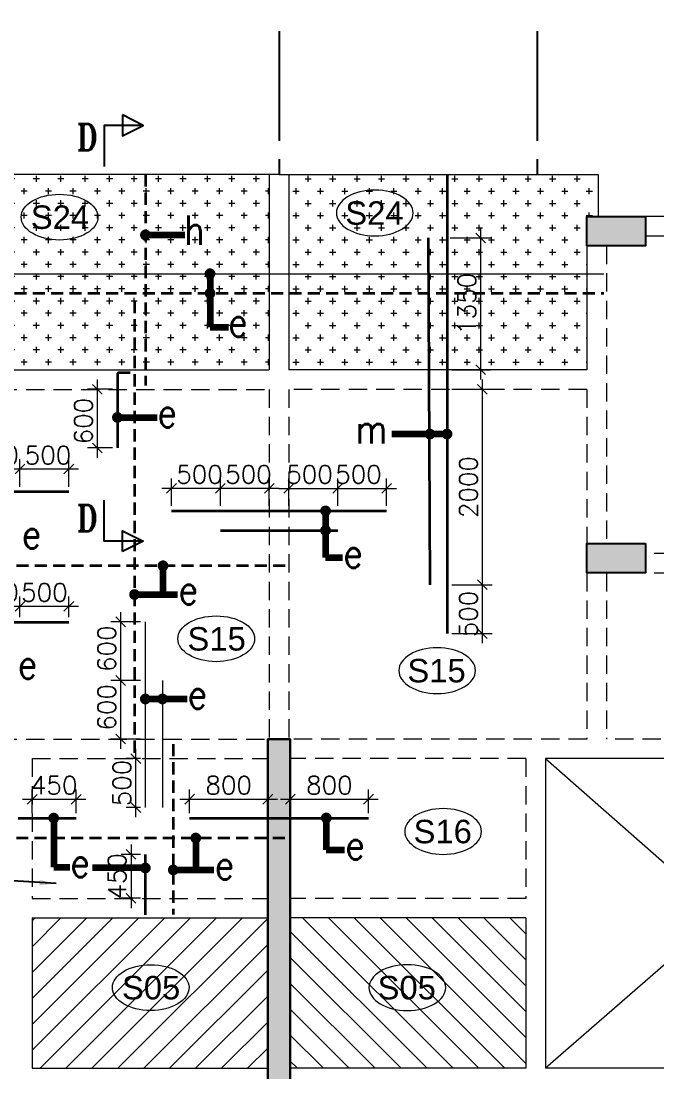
# Model space of a CAD drawing. Header units: millimetres. Extents: x 1255966 to 1543449, y 318653 to 465396.
# Drawn here: x 1293953 to 1300457, y 354050 to 364808 of the extents above; entities that cross this region are included whole.
import ezdxf

# ---------------------------------------------------------------- set-up
doc = ezdxf.new("R2010")
doc.units = ezdxf.units.MM
doc.header["$LTSCALE"] = 500
doc.header["$MEASUREMENT"] = 0
doc.header["$PDMODE"] = 34
for name, pattern in [('CONTINOUS', [0]), ('DASHED2', [0.375, 0.25, -0.125]), ('HIDDEN', [0.375, 0.25, -0.125]), ('PHANTOM2', [1.25, 0.625, -0.125, 0.125, -0.125, 0.125, -0.125]), ('Site$0$CENTER2', [1.125, 0.75, -0.125, 0.125, -0.125])]:
    doc.linetypes.add(name, pattern=pattern)
doc.layers.get('Defpoints').update_dxf_attribs({"lineweight": 0})
for name, color, linetype, lineweight in [('ARROW', 1, 'Continuous', 0), ('CALL', 1, 'Continuous', 18), ('CUT OUT', 1, 'Continuous', 13), ('HATCH', 1, 'Continuous', 5), ('ST-DIM', 1, 'PHANTOM2', 15), ('STC AROW', 211, 'Continuous', 9), ('STC REINF.BOTTOM', 7, 'Continuous', 35), ('TEXT 01', 3, 'Continuous', 15), ('TOWER AREA BEAM..', 3, 'Continuous', 20), ('TOWER COL HATCH', 253, 'Continuous', 20)]:
    doc.layers.add(name, color=color, linetype=linetype, lineweight=lineweight)
for name, color, linetype in [('D', 10, 'Continuous'), ('GLASS', 5, 'Continuous'), ('GRID', 7, 'Continuous'), ('S-COLUMN-HATCH', 253, 'Continuous'), ('S-FRAMING PLAN', 4, 'Continuous'), ('S-T', 3, 'Continuous'), ('sec', 31, 'Continuous'), ('TEXT-20', 3, 'Continuous'), ('TOWER AREA COLUMN.', 6, 'Continuous')]:
    doc.layers.add(name, color=color, linetype=linetype)
doc.styles.add('2MM', font='romans.shx', dxfattribs={"width": 0.7})
doc.styles.add('ABHI', font='arial.ttf')
doc.styles.add('ROMANCE', font='romans.shx')
doc.styles.add('RT', font='romant.shx', dxfattribs={"height": 8})
doc.styles.add('S-T', font='romans.shx')
doc.dimstyles.new('GRID DIM', dxfattribs={"dimtxt": 250, "dimasz": 100, "dimexe": 75, "dimexo": 0, "dimgap": 50, "dimtad": 1, "dimdec": 0, "dimzin": 0, "dimdsep": 46, "dimtxsty": 'ROMANCE', "dimblk": 'ARCHTICK', "dimcen": 0, "dimdle": 0.5, "dimclrd": 8, "dimclre": 8, "dimclrt": 3, "dimadec": 0, "dimazin": 0, "dimtfac": 1, "dimtdec": 0, "dimtmove": 0, "dimatfit": 3, "dimldrblk": 'DOT', "dimfxl": 200, "dimtolj": 1, "dimtzin": 0, "dimlwd": -1, "dimlwe": -1, "dimarcsym": 2})
doc.dimstyles.new('SHUIB MOD.', dxfattribs={"dimtxt": 230, "dimasz": 130, "dimexe": 100, "dimexo": 70, "dimgap": 50, "dimtad": 2, "dimdec": 0, "dimzin": 4, "dimdsep": 46, "dimtxsty": '2MM', "dimblk": 'OBLIQUE', "dimcen": 0.09, "dimdle": 100, "dimclrd": 1, "dimclre": 1, "dimclrt": 3, "dimadec": 0, "dimazin": 0, "dimtfac": 1, "dimtdec": 0, "dimtix": 1, "dimtmove": 2, "dimatfit": 3, "dimfxl": 100, "dimtolj": 1, "dimlwd": -1, "dimarcsym": 0})

# ---------------------------------------------------------------- blocks, each defined once
blk = doc.blocks.new('_Oblique')
at = {"color": 0, "linetype": 'ByBlock', "lineweight": -2}
blk.add_line((-0.5, -0.5), (0.5, 0.5), dxfattribs=at)
blk = doc.blocks.new('*D654')
at = {"layer": 'Defpoints', "color": 0, "linetype": 'ByBlock', "transparency": 16777216}
for p in [(1293442, 358816), (1293442, 358655, 0), (1293942, 358655, 0)]:
    blk.add_point(p, dxfattribs=at)
at = {"layer": 'ST-DIM', "color": 1, "linetype": 'CONTINOUS', "transparency": 16777216}
for p, q in [((1293442, 358705), (1293442, 358916)), ((1293942, 358705), (1293942, 358916)), ((1294042, 358816), (1293342, 358816))]:
    blk.add_line(p, q, dxfattribs=at)
at = {"layer": 'ST-DIM', "color": 1, "linetype": 'ByBlock', "transparency": 16777216, "xscale": 100, "yscale": 100, "zscale": 100, "rotation": 180}
blk.add_blockref('_Oblique', (1293442, 358816), dxfattribs=at)
at = {"layer": 'ST-DIM', "color": 1, "linetype": 'ByBlock', "transparency": 16777216, "xscale": 100, "yscale": 100, "zscale": 100}
blk.add_blockref('_Oblique', (1293942, 358816), dxfattribs=at)
at = {"layer": 'ST-DIM', "color": 3, "linetype": 'ByBlock', "transparency": 16777216, "insert": (1293692, 358959), "char_height": 185, "attachment_point": 5, "style": 'ROMANCE'}
blk.add_mtext('\\A1;500', dxfattribs=at)
blk = doc.blocks.new('_Dot')
at = {"color": 0, "linetype": 'ByBlock', "lineweight": -2}
blk.add_line((-0.5, 0), (-1, 0), dxfattribs=at)
at = {"color": 0, "linetype": 'ByBlock', "const_width": 0.5}
blk.add_lwpolyline([(-0.25, 0, 1), (0.25, 0, 1)], format="xyb", close=True, dxfattribs=at)
blk = doc.blocks.new('*D655')
at = {"layer": 'Defpoints', "color": 0, "linetype": 'ByBlock', "transparency": 16777216}
for p in [(1293942, 358816), (1293942, 358655, 0), (1294442, 358655, 0)]:
    blk.add_point(p, dxfattribs=at)
at = {"layer": 'ST-DIM', "color": 1, "linetype": 'CONTINOUS', "transparency": 16777216}
for p, q in [((1293942, 358705), (1293942, 358916)), ((1294442, 358705), (1294442, 358916)), ((1294542, 358816), (1293842, 358816))]:
    blk.add_line(p, q, dxfattribs=at)
at = {"layer": 'ST-DIM', "color": 1, "linetype": 'ByBlock', "transparency": 16777216, "xscale": 100, "yscale": 100, "zscale": 100, "rotation": 180}
blk.add_blockref('_Oblique', (1293942, 358816), dxfattribs=at)
at = {"layer": 'ST-DIM', "color": 1, "linetype": 'ByBlock', "transparency": 16777216, "xscale": 100, "yscale": 100, "zscale": 100}
blk.add_blockref('_Oblique', (1294442, 358816), dxfattribs=at)
at = {"layer": 'ST-DIM', "color": 3, "linetype": 'ByBlock', "transparency": 16777216, "insert": (1294192, 358959), "char_height": 185, "attachment_point": 5, "style": 'ROMANCE'}
blk.add_mtext('\\A1;500', dxfattribs=at)
blk = doc.blocks.new('*D661')
at = {"layer": 'Defpoints', "color": 0, "linetype": 'ByBlock', "transparency": 16777216}
for p in [(1293442, 360222), (1293442, 359991, 0), (1293942, 359991, 0)]:
    blk.add_point(p, dxfattribs=at)
at = {"layer": 'ST-DIM', "color": 1, "linetype": 'CONTINOUS', "transparency": 16777216}
for p, q in [((1293442, 360041), (1293442, 360322)), ((1293942, 360041), (1293942, 360322)), ((1294042, 360222), (1293342, 360222))]:
    blk.add_line(p, q, dxfattribs=at)
at = {"layer": 'ST-DIM', "color": 1, "linetype": 'ByBlock', "transparency": 16777216, "xscale": 100, "yscale": 100, "zscale": 100, "rotation": 180}
blk.add_blockref('_Oblique', (1293442, 360222), dxfattribs=at)
at = {"layer": 'ST-DIM', "color": 1, "linetype": 'ByBlock', "transparency": 16777216, "xscale": 100, "yscale": 100, "zscale": 100}
blk.add_blockref('_Oblique', (1293942, 360222), dxfattribs=at)
at = {"layer": 'ST-DIM', "color": 3, "linetype": 'ByBlock', "transparency": 16777216, "insert": (1293692, 360364), "char_height": 185, "attachment_point": 5, "style": 'ROMANCE'}
blk.add_mtext('\\A1;500', dxfattribs=at)
blk = doc.blocks.new('*D662')
at = {"layer": 'Defpoints', "color": 0, "linetype": 'ByBlock', "transparency": 16777216}
for p in [(1293942, 360222), (1293942, 359991, 0), (1294442, 359991, 0)]:
    blk.add_point(p, dxfattribs=at)
at = {"layer": 'ST-DIM', "color": 1, "linetype": 'CONTINOUS', "transparency": 16777216}
for p, q in [((1293942, 360041), (1293942, 360322)), ((1294442, 360041), (1294442, 360322)), ((1294542, 360222), (1293842, 360222))]:
    blk.add_line(p, q, dxfattribs=at)
at = {"layer": 'ST-DIM', "color": 1, "linetype": 'ByBlock', "transparency": 16777216, "xscale": 100, "yscale": 100, "zscale": 100, "rotation": 180}
blk.add_blockref('_Oblique', (1293942, 360222), dxfattribs=at)
at = {"layer": 'ST-DIM', "color": 1, "linetype": 'ByBlock', "transparency": 16777216, "xscale": 100, "yscale": 100, "zscale": 100}
blk.add_blockref('_Oblique', (1294442, 360222), dxfattribs=at)
at = {"layer": 'ST-DIM', "color": 3, "linetype": 'ByBlock', "transparency": 16777216, "insert": (1294229, 360364), "char_height": 185, "attachment_point": 5, "style": 'ROMANCE'}
blk.add_mtext('\\A1;500', dxfattribs=at)
blk = doc.blocks.new('_ArchTick')
at = {"color": 0, "linetype": 'ByBlock', "const_width": 0.15}
blk.add_lwpolyline([(-0.5, -0.5), (0.5, 0.5)], dxfattribs=at)
blk = doc.blocks.new('*D670')
at = {"layer": 'Defpoints', "color": 0, "linetype": 'ByBlock', "transparency": 16777216}
for p in [(1294939, 361038), (1294733, 360438), (1294939, 360438)]:
    blk.add_point(p, dxfattribs=at)
at = {"layer": 'ST-DIM', "color": 1, "linetype": 'CONTINOUS', "transparency": 16777216}
for p, q in [((1294733, 361138), (1294733, 360338)), ((1294889, 361038), (1294633, 361038)), ((1294889, 360438), (1294633, 360438))]:
    blk.add_line(p, q, dxfattribs=at)
at = {"layer": 'ST-DIM', "color": 1, "linetype": 'ByBlock', "transparency": 16777216, "xscale": 100, "yscale": 100, "zscale": 100}
for p, rotation in [((1294733, 361038), 90), ((1294733, 360438), 270)]:
    blk.add_blockref('_Oblique', p, dxfattribs=dict(at, rotation=rotation))
at = {"layer": 'ST-DIM', "color": 3, "linetype": 'ByBlock', "transparency": 16777216, "insert": (1294591, 360713), "char_height": 185, "attachment_point": 5, "rotation": 90, "style": 'ROMANCE'}
blk.add_mtext('\\A1;600', dxfattribs=at)
blk = doc.blocks.new('*D671')
at = {"layer": 'Defpoints', "color": 0, "linetype": 'ByBlock', "transparency": 16777216}
for p in [(1295992, 360024), (1295992, 359794, 0), (1296492, 359794, 0)]:
    blk.add_point(p, dxfattribs=at)
at = {"layer": 'ST-DIM', "color": 1, "linetype": 'CONTINOUS', "transparency": 16777216}
for p, q in [((1295992, 359844), (1295992, 360124)), ((1296492, 359844), (1296492, 360124)), ((1296592, 360024), (1295892, 360024))]:
    blk.add_line(p, q, dxfattribs=at)
at = {"layer": 'ST-DIM', "color": 1, "linetype": 'ByBlock', "transparency": 16777216, "xscale": 100, "yscale": 100, "zscale": 100, "rotation": 180}
blk.add_blockref('_Oblique', (1295992, 360024), dxfattribs=at)
at = {"layer": 'ST-DIM', "color": 1, "linetype": 'ByBlock', "transparency": 16777216, "xscale": 100, "yscale": 100, "zscale": 100}
blk.add_blockref('_Oblique', (1296492, 360024), dxfattribs=at)
at = {"layer": 'ST-DIM', "color": 3, "linetype": 'ByBlock', "transparency": 16777216, "insert": (1296279, 360167), "char_height": 185, "attachment_point": 5, "style": 'ROMANCE'}
blk.add_mtext('\\A1;500', dxfattribs=at)
blk = doc.blocks.new('*D672')
at = {"layer": 'Defpoints', "color": 0, "linetype": 'ByBlock', "transparency": 16777216}
for p in [(1295492, 360024), (1295492, 359794, 0), (1295992, 359794, 0)]:
    blk.add_point(p, dxfattribs=at)
at = {"layer": 'ST-DIM', "color": 1, "linetype": 'CONTINOUS', "transparency": 16777216}
for p, q in [((1295492, 359844), (1295492, 360124)), ((1295992, 359844), (1295992, 360124)), ((1296092, 360024), (1295392, 360024))]:
    blk.add_line(p, q, dxfattribs=at)
at = {"layer": 'ST-DIM', "color": 1, "linetype": 'ByBlock', "transparency": 16777216, "xscale": 100, "yscale": 100, "zscale": 100, "rotation": 180}
blk.add_blockref('_Oblique', (1295492, 360024), dxfattribs=at)
at = {"layer": 'ST-DIM', "color": 1, "linetype": 'ByBlock', "transparency": 16777216, "xscale": 100, "yscale": 100, "zscale": 100}
blk.add_blockref('_Oblique', (1295992, 360024), dxfattribs=at)
at = {"layer": 'ST-DIM', "color": 3, "linetype": 'ByBlock', "transparency": 16777216, "insert": (1295779, 360167), "char_height": 185, "attachment_point": 5, "style": 'ROMANCE'}
blk.add_mtext('\\A1;500', dxfattribs=at)
blk = doc.blocks.new('*D673')
at = {"layer": 'Defpoints', "color": 0, "linetype": 'ByBlock', "transparency": 16777216}
for p in [(1297192, 360024), (1296692, 359794, 0), (1297192, 359794, 0)]:
    blk.add_point(p, dxfattribs=at)
at = {"layer": 'ST-DIM', "color": 1, "linetype": 'CONTINOUS', "transparency": 16777216}
for p, q in [((1296692, 359844), (1296692, 360124)), ((1297192, 359844), (1297192, 360124)), ((1296592, 360024), (1297292, 360024))]:
    blk.add_line(p, q, dxfattribs=at)
at = {"layer": 'ST-DIM', "color": 1, "linetype": 'ByBlock', "transparency": 16777216, "xscale": 100, "yscale": 100, "zscale": 100, "rotation": 180}
blk.add_blockref('_Oblique', (1296692, 360024), dxfattribs=at)
at = {"layer": 'ST-DIM', "color": 1, "linetype": 'ByBlock', "transparency": 16777216, "xscale": 100, "yscale": 100, "zscale": 100}
blk.add_blockref('_Oblique', (1297192, 360024), dxfattribs=at)
at = {"layer": 'ST-DIM', "color": 3, "linetype": 'ByBlock', "transparency": 16777216, "insert": (1296904, 360167), "char_height": 185, "attachment_point": 5, "style": 'ROMANCE'}
blk.add_mtext('\\A1;500', dxfattribs=at)
blk = doc.blocks.new('*D674')
at = {"layer": 'Defpoints', "color": 0, "linetype": 'ByBlock', "transparency": 16777216}
for p in [(1297692, 360024), (1297192, 359794, 0), (1297692, 359794, 0)]:
    blk.add_point(p, dxfattribs=at)
at = {"layer": 'ST-DIM', "color": 1, "linetype": 'CONTINOUS', "transparency": 16777216}
for p, q in [((1297192, 359844), (1297192, 360124)), ((1297692, 359844), (1297692, 360124)), ((1297092, 360024), (1297792, 360024))]:
    blk.add_line(p, q, dxfattribs=at)
at = {"layer": 'ST-DIM', "color": 1, "linetype": 'ByBlock', "transparency": 16777216, "xscale": 100, "yscale": 100, "zscale": 100, "rotation": 180}
blk.add_blockref('_Oblique', (1297192, 360024), dxfattribs=at)
at = {"layer": 'ST-DIM', "color": 1, "linetype": 'ByBlock', "transparency": 16777216, "xscale": 100, "yscale": 100, "zscale": 100}
blk.add_blockref('_Oblique', (1297692, 360024), dxfattribs=at)
at = {"layer": 'ST-DIM', "color": 3, "linetype": 'ByBlock', "transparency": 16777216, "insert": (1297404, 360167), "char_height": 185, "attachment_point": 5, "style": 'ROMANCE'}
blk.add_mtext('\\A1;500', dxfattribs=at)
blk = doc.blocks.new('*D675')
at = {"layer": 'Defpoints', "color": 0, "linetype": 'ByBlock', "transparency": 16777216}
for p in [(1294973, 358058), (1295224, 358058), (1295224, 357458)]:
    blk.add_point(p, dxfattribs=at)
at = {"layer": 'ST-DIM', "color": 1, "linetype": 'CONTINOUS', "transparency": 16777216}
for p, q in [((1294973, 357358), (1294973, 358158)), ((1295174, 358058), (1294873, 358058)), ((1295174, 357458), (1294873, 357458))]:
    blk.add_line(p, q, dxfattribs=at)
at = {"layer": 'ST-DIM', "color": 1, "linetype": 'ByBlock', "transparency": 16777216, "xscale": 100, "yscale": 100, "zscale": 100}
for p, rotation in [((1294973, 358058), 90), ((1294973, 357458), 270)]:
    blk.add_blockref('_Oblique', p, dxfattribs=dict(at, rotation=rotation))
at = {"layer": 'ST-DIM', "color": 3, "linetype": 'ByBlock', "transparency": 16777216, "insert": (1294830, 357783), "char_height": 185, "attachment_point": 5, "rotation": 90, "style": 'ROMANCE'}
blk.add_mtext('\\A1;600', dxfattribs=at)
blk = doc.blocks.new('*D676')
at = {"layer": 'Defpoints', "color": 0, "linetype": 'ByBlock', "transparency": 16777216}
for p in [(1294973, 358658), (1295224, 358658), (1295224, 358058)]:
    blk.add_point(p, dxfattribs=at)
at = {"layer": 'ST-DIM', "color": 1, "linetype": 'CONTINOUS', "transparency": 16777216}
for p, q in [((1295174, 358658), (1294873, 358658)), ((1294973, 357958), (1294973, 358758)), ((1295174, 358058), (1294873, 358058))]:
    blk.add_line(p, q, dxfattribs=at)
at = {"layer": 'ST-DIM', "color": 1, "linetype": 'ByBlock', "transparency": 16777216, "xscale": 100, "yscale": 100, "zscale": 100}
for p, rotation in [((1294973, 358658), 90), ((1294973, 358058), 270)]:
    blk.add_blockref('_Oblique', p, dxfattribs=dict(at, rotation=rotation))
at = {"layer": 'ST-DIM', "color": 3, "linetype": 'ByBlock', "transparency": 16777216, "insert": (1294830, 358383), "char_height": 185, "attachment_point": 5, "rotation": 90, "style": 'ROMANCE'}
blk.add_mtext('\\A1;600', dxfattribs=at)
blk = doc.blocks.new('*D677')
at = {"layer": 'Defpoints', "color": 0, "linetype": 'ByBlock', "transparency": 16777216}
for p in [(1295127, 357258), (1295224, 357258), (1295224, 356758)]:
    blk.add_point(p, dxfattribs=at)
at = {"layer": 'ST-DIM', "color": 1, "linetype": 'CONTINOUS', "transparency": 16777216}
for p, q in [((1295174, 357258), (1295027, 357258)), ((1295127, 356658), (1295127, 357358)), ((1295174, 356758), (1295027, 356758))]:
    blk.add_line(p, q, dxfattribs=at)
at = {"layer": 'ST-DIM', "color": 1, "linetype": 'ByBlock', "transparency": 16777216, "xscale": 100, "yscale": 100, "zscale": 100}
for p, rotation in [((1295127, 357258), 90), ((1295127, 356758), 270)]:
    blk.add_blockref('_Oblique', p, dxfattribs=dict(at, rotation=rotation))
at = {"layer": 'ST-DIM', "color": 3, "linetype": 'ByBlock', "transparency": 16777216, "insert": (1294985, 357008), "char_height": 185, "attachment_point": 5, "rotation": 90, "style": 'ROMANCE'}
blk.add_mtext('\\A1;500', dxfattribs=at)
blk = doc.blocks.new('*D678')
at = {"layer": 'Defpoints', "color": 0, "linetype": 'ByBlock', "transparency": 16777216}
for p in [(1294517, 356842), (1294067, 356649), (1294517, 356649)]:
    blk.add_point(p, dxfattribs=at)
at = {"layer": 'ST-DIM', "color": 1, "linetype": 'CONTINOUS', "transparency": 16777216}
for p, q in [((1294067, 356699), (1294067, 356942)), ((1294517, 356699), (1294517, 356942)), ((1293967, 356842), (1294617, 356842))]:
    blk.add_line(p, q, dxfattribs=at)
at = {"layer": 'ST-DIM', "color": 1, "linetype": 'ByBlock', "transparency": 16777216, "xscale": 100, "yscale": 100, "zscale": 100, "rotation": 180}
blk.add_blockref('_Oblique', (1294067, 356842), dxfattribs=at)
at = {"layer": 'ST-DIM', "color": 1, "linetype": 'ByBlock', "transparency": 16777216, "xscale": 100, "yscale": 100, "zscale": 100}
blk.add_blockref('_Oblique', (1294517, 356842), dxfattribs=at)
at = {"layer": 'ST-DIM', "color": 3, "linetype": 'ByBlock', "transparency": 16777216, "insert": (1294292, 356985), "char_height": 185, "attachment_point": 5, "style": 'ROMANCE'}
blk.add_mtext('\\A1;450', dxfattribs=at)
blk = doc.blocks.new('*D679')
at = {"layer": 'Defpoints', "color": 0, "linetype": 'ByBlock', "transparency": 16777216}
for p in [(1295225, 356278), (1295078, 355828), (1295225, 355828)]:
    blk.add_point(p, dxfattribs=at)
at = {"layer": 'ST-DIM', "color": 1, "linetype": 'CONTINOUS', "transparency": 16777216}
for p, q in [((1295078, 356378), (1295078, 355728)), ((1295175, 356278), (1294978, 356278)), ((1295175, 355828), (1294978, 355828))]:
    blk.add_line(p, q, dxfattribs=at)
at = {"layer": 'ST-DIM', "color": 1, "linetype": 'ByBlock', "transparency": 16777216, "xscale": 100, "yscale": 100, "zscale": 100}
for p, rotation in [((1295078, 356278), 90), ((1295078, 355828), 270)]:
    blk.add_blockref('_Oblique', p, dxfattribs=dict(at, rotation=rotation))
at = {"layer": 'ST-DIM', "color": 3, "linetype": 'ByBlock', "transparency": 16777216, "insert": (1294936, 356053), "char_height": 185, "attachment_point": 5, "rotation": 90, "style": 'ROMANCE'}
blk.add_mtext('\\A1;450', dxfattribs=at)
blk = doc.blocks.new('*D680')
at = {"layer": 'Defpoints', "color": 0, "linetype": 'ByBlock', "transparency": 16777216}
for p in [(1296477, 356843), (1295677, 356650), (1296477, 356650)]:
    blk.add_point(p, dxfattribs=at)
at = {"layer": 'ST-DIM', "color": 1, "linetype": 'CONTINOUS', "transparency": 16777216}
for p, q in [((1295677, 356700), (1295677, 356943)), ((1296477, 356700), (1296477, 356943)), ((1295577, 356843), (1296577, 356843))]:
    blk.add_line(p, q, dxfattribs=at)
at = {"layer": 'ST-DIM', "color": 1, "linetype": 'ByBlock', "transparency": 16777216, "xscale": 100, "yscale": 100, "zscale": 100, "rotation": 180}
blk.add_blockref('_Oblique', (1295677, 356843), dxfattribs=at)
at = {"layer": 'ST-DIM', "color": 1, "linetype": 'ByBlock', "transparency": 16777216, "xscale": 100, "yscale": 100, "zscale": 100}
blk.add_blockref('_Oblique', (1296477, 356843), dxfattribs=at)
at = {"layer": 'ST-DIM', "color": 3, "linetype": 'ByBlock', "transparency": 16777216, "insert": (1296077, 356986), "char_height": 185, "attachment_point": 5, "style": 'ROMANCE'}
blk.add_mtext('\\A1;800', dxfattribs=at)
blk = doc.blocks.new('*D681')
at = {"layer": 'Defpoints', "color": 0, "linetype": 'ByBlock', "transparency": 16777216}
for p in [(1297507, 356843), (1296707, 356650), (1297507, 356650)]:
    blk.add_point(p, dxfattribs=at)
at = {"layer": 'ST-DIM', "color": 1, "linetype": 'CONTINOUS', "transparency": 16777216}
for p, q in [((1296707, 356700), (1296707, 356943)), ((1297507, 356700), (1297507, 356943)), ((1296607, 356843), (1297607, 356843))]:
    blk.add_line(p, q, dxfattribs=at)
at = {"layer": 'ST-DIM', "color": 1, "linetype": 'ByBlock', "transparency": 16777216, "xscale": 100, "yscale": 100, "zscale": 100, "rotation": 180}
blk.add_blockref('_Oblique', (1296707, 356843), dxfattribs=at)
at = {"layer": 'ST-DIM', "color": 1, "linetype": 'ByBlock', "transparency": 16777216, "xscale": 100, "yscale": 100, "zscale": 100}
blk.add_blockref('_Oblique', (1297507, 356843), dxfattribs=at)
at = {"layer": 'ST-DIM', "color": 3, "linetype": 'ByBlock', "transparency": 16777216, "insert": (1297107, 356986), "char_height": 185, "attachment_point": 5, "style": 'ROMANCE'}
blk.add_mtext('\\A1;800', dxfattribs=at)
blk = doc.blocks.new('A$Ca8bcdc7a')
at = {"layer": 'HATCH', "ltscale": 10}
h = blk.add_hatch(dxfattribs=at)
h.set_pattern_fill('CROSS', color=1, scale=500, angle=90)
h.set_pattern_definition([(90, (-1381890.62, -304839.69), (-125, 125), [62.5, -187.5]), (180, (-1381859.37, -304808.44), (-125, -125), [62.5, -187.5])])
h.paths.add_polyline_path([(21880, 5711), (18715, 5710), (18715, 5280), (18830, 5280), (18830, 3710), (21830, 3710), (21880, 3711)])
h = blk.add_hatch(dxfattribs=at)
h.set_pattern_fill('ANSI31', color=1, scale=1500)
h.set_pattern_definition([(45, (-1381890.62, -304839.69), (-132.582521, 132.582521), [])])
h.paths.add_polyline_path([(21865, -3440), (21865, -1900), (19455, -1900), (19455, -3440)])
at = {"layer": 'CUT OUT', "color": 1, "ltscale": 10}
for p, q in [((19255, -270), (15735, -3370)), ((15735, -370), (19255, -3440))]:
    blk.add_line(p, q, dxfattribs=at)
at = {"layer": 'S-FRAMING PLAN', "color": 3, "linetype": 'ByBlock', "lineweight": 20, "ltscale": 10}
for p, q in [((21880, 5710), (21880, 3710)), ((13540, 5280), (18230, 5280)), ((18830, 4980), (18830, 3710)), ((18830, 3710), (21880, 3710)), ((16105, -270), (19255, -270)), ((19255, -270), (19255, -3440)), ((19455, -1900), (21865, -1900)), ((19455, -1900), (19455, -3440)), ((16105, -3440), (19255, -3440)), ((19455, -3440), (21865, -3440))]:
    blk.add_line(p, q, dxfattribs=at)
blk.add_lwpolyline([(21980, 5710), (18715, 5710), (18715, 5280)], dxfattribs=at)
at = {"layer": 'TOWER AREA BEAM..', "color": 3, "linetype": 'HIDDEN', "ltscale": 1.5}
for p, q in [((18230, 5080), (15705, 5080)), ((18630, 4980), (18630, 1930)), ((18830, 3510), (21880, 3510)), ((18830, 3510), (18830, 1930)), ((21880, 3510), (21880, -70)), ((15705, 1830), (18230, 1830)), ((15705, 1630), (18230, 1630)), ((18630, 1630), (18630, -70)), ((18830, 1630), (18830, -70)), ((16105, -70), (18630, -70)), ((18830, -70), (21865, -70)), ((19455, -270), (19455, -1700)), ((19455, -270), (21865, -270)), ((19455, -1700), (21865, -1700))]:
    blk.add_line(p, q, dxfattribs=at)
blk = doc.blocks.new('3tgra')
at = {"layer": 'TOWER COL HATCH'}
h = blk.add_hatch(color=253, dxfattribs=at)
h.dxf.hatch_style = 1
h.paths.add_polyline_path([(1400721, 91122), (1400721, 91422), (1400121, 91422), (1400121, 91122)])
h = blk.add_hatch(color=253, dxfattribs=at)
h.dxf.hatch_style = 1
h.paths.add_polyline_path([(1400121, 88072), (1400121, 87772), (1400721, 87772), (1400721, 88072)])
h = blk.add_hatch(color=253, dxfattribs=at)
h.dxf.hatch_style = 1
h.paths.add_polyline_path([(1403986, 82472), (1403986, 86072), (1403756, 86072), (1403756, 82472)])
at = {"layer": 'TOWER AREA COLUMN.', "color": 4}
for points in [[(1400721, 91122), (1400721, 91422), (1400121, 91422), (1400121, 91122)], [(1400121, 88072), (1400121, 87772), (1400721, 87772), (1400721, 88072)], [(1403986, 82472), (1403986, 86072), (1403756, 86072), (1403756, 82472)]]:
    blk.add_lwpolyline(points, close=True, dxfattribs=at)
blk = doc.blocks.new('*D789')
at = {"layer": 'Defpoints', "color": 0, "linetype": 'ByBlock', "transparency": 16777216}
for p in [(1298310, 359038), (1298672, 359038), (1298310, 358538)]:
    blk.add_point(p, dxfattribs=at)
at = {"layer": 'ST-DIM', "color": 1, "linetype": 'CONTINOUS', "transparency": 16777216}
for p, q in [((1298672, 358438), (1298672, 359138)), ((1298360, 359038), (1298772, 359038)), ((1298360, 358538), (1298772, 358538))]:
    blk.add_line(p, q, dxfattribs=at)
at = {"layer": 'ST-DIM', "color": 1, "linetype": 'ByBlock', "transparency": 16777216, "xscale": 100, "yscale": 100, "zscale": 100}
for p, rotation in [((1298672, 359038), 90), ((1298672, 358538), 270)]:
    blk.add_blockref('_Oblique', p, dxfattribs=dict(at, rotation=rotation))
at = {"layer": 'ST-DIM', "color": 3, "linetype": 'ByBlock', "transparency": 16777216, "insert": (1298529, 358738), "char_height": 185, "attachment_point": 5, "rotation": 90, "style": 'ROMANCE'}
blk.add_mtext('\\A1;500', dxfattribs=at)
blk = doc.blocks.new('*D790')
at = {"layer": 'Defpoints', "color": 0, "linetype": 'ByBlock', "transparency": 16777216}
for p in [(1298310, 361038), (1298672, 361038), (1298310, 359038)]:
    blk.add_point(p, dxfattribs=at)
at = {"layer": 'ST-DIM', "color": 1, "linetype": 'CONTINOUS', "transparency": 16777216}
for p, q in [((1298672, 358938), (1298672, 361138)), ((1298360, 361038), (1298772, 361038)), ((1298360, 359038), (1298772, 359038))]:
    blk.add_line(p, q, dxfattribs=at)
at = {"layer": 'ST-DIM', "color": 1, "linetype": 'ByBlock', "transparency": 16777216, "xscale": 100, "yscale": 100, "zscale": 100}
for p, rotation in [((1298672, 361038), 90), ((1298672, 359038), 270)]:
    blk.add_blockref('_Oblique', p, dxfattribs=dict(at, rotation=rotation))
at = {"layer": 'ST-DIM', "color": 3, "linetype": 'ByBlock', "transparency": 16777216, "insert": (1298529, 360038), "char_height": 185, "attachment_point": 5, "rotation": 90, "style": 'ROMANCE'}
blk.add_mtext('\\A1;2000', dxfattribs=at)
blk = doc.blocks.new('*D791')
at = {"layer": 'Defpoints', "color": 0, "linetype": 'ByBlock', "transparency": 16777216}
for p in [(1298293, 362587), (1298655, 362587), (1298310, 361238)]:
    blk.add_point(p, dxfattribs=at)
at = {"layer": 'ST-DIM', "color": 1, "linetype": 'CONTINOUS', "transparency": 16777216}
for p, q in [((1298655, 361138), (1298655, 362687)), ((1298343, 362587), (1298755, 362587)), ((1298360, 361238), (1298755, 361238))]:
    blk.add_line(p, q, dxfattribs=at)
at = {"layer": 'ST-DIM', "color": 1, "linetype": 'ByBlock', "transparency": 16777216, "xscale": 100, "yscale": 100, "zscale": 100}
for p, rotation in [((1298655, 362587), 90), ((1298655, 361238), 270)]:
    blk.add_blockref('_Oblique', p, dxfattribs=dict(at, rotation=rotation))
at = {"layer": 'ST-DIM', "color": 3, "linetype": 'ByBlock', "transparency": 16777216, "insert": (1298513, 361913), "char_height": 185, "attachment_point": 5, "rotation": 90, "style": 'ROMANCE'}
blk.add_mtext('\\A1;1350', dxfattribs=at)

msp = doc.modelspace()

# ---------------------------------------------------------------- linework, layer by layer
at = {"layer": 'CALL', "color": 200, "linetype": 'Continuous', "ltscale": 10, "extrusion": (0, 0, -1)}
for centre in [(1297571.1, 362843.3, -1.8), (1298209.3, 358159, 0), (1298270.4, 356512.1), (1297904.2, 354914.1)]:
    msp.add_ellipse(centre, major_axis=(-392.2, 0), ratio=0.597584, dxfattribs=at)
at = {"layer": 'CALL', "color": 200, "linetype": 'Continuous', "ltscale": 10}
for centre in [(1294346.7, 362800.7, -1.8), (1295949.2, 358484.4, 0), (1295279, 354914.1)]:
    msp.add_ellipse(centre, major_axis=(392.2, 0), ratio=0.597584, dxfattribs=at)
at = {"layer": 'GRID', "color": 16, "linetype": 'Site$0$CENTER2', "ltscale": 3}
for points in [[(1296591.6, 369767.3), (1296591.6, 363237.9)], [(1299231.6, 369767.3), (1299231.6, 363237.9)]]:
    msp.add_lwpolyline(points, dxfattribs=at)
at = {"layer": 'sec', "color": 4}
for points in [[(1294992.4, 363847), (1294992.4, 363632.7), (1295201, 363739.9), (1294992.4, 363847)], [(1295201, 363739.9), (1294802.2, 363739.9), (1294802.2, 363319.9)], [(1295201, 359483.6), (1294802.2, 359483.6), (1294802.2, 359903.6)], [(1294992.4, 359376.4), (1294992.4, 359590.7), (1295201, 359483.6), (1294992.4, 359376.4)]]:
    msp.add_lwpolyline(points, dxfattribs=at)
at = {"layer": 'STC AROW', "color": 4, "ltscale": 10}
for p, q in [((1293322.7, 362221.4), (1299913.1, 362221.4)), ((1295224.2, 358657.9), (1295224.2, 356757.9)), ((1295399.2, 358057.9), (1295399.2, 356757.9))]:
    msp.add_line(p, q, dxfattribs=at)
at = {"layer": 'STC REINF.BOTTOM', "color": 4, "linetype": 'DASHED2'}
for p, q in [((1295225.2, 363237.9), (1295225.2, 361076.2)), ((1293322.7, 362021.4), (1299913.1, 362021.4)), ((1295114, 361942.3, 0), (1295114, 357300.8)), ((1296655.8, 359231.8, 0), (1293338.6, 359231.8, 0)), ((1295510.4, 357407.4), (1295510.4, 355660.8)), ((1296652.2, 356445.1, 0), (1293905.4, 356445.1))]:
    msp.add_line(p, q, dxfattribs=at)
at = {"layer": 'STC REINF.BOTTOM', "color": 4, "linetype": 'Continuous'}
for p, q in [((1298310, 363237.9), (1298310, 358537.9)), ((1298118.3, 362587.5, -0.6), (1298135, 359037.9, 0)), ((1294939, 361193.7, 0), (1294939, 360437.9, 0)), ((1294954, 361208.7, 0), (1295068.1, 361208.7, 0)), ((1292241.6, 359991.1), (1294441.6, 359991.1)), ((1295491.6, 359793.5, 0), (1297691.6, 359793.5, 0)), ((1295991.6, 359593.5, 0), (1297191.6, 359593.5, 0)), ((1292241.6, 358655, 0), (1294441.6, 358655, 0)), ((1293923.5, 356649.2), (1294516.6, 356649.2)), ((1295676.6, 356649.9), (1297506.6, 356649.9)), ((1295224.7, 355659.5), (1295224.7, 356277.9))]:
    msp.add_line(p, q, dxfattribs=at)
msp.add_arc((1294954, 361193.7, 0), 15, 90, 180, dxfattribs=at)

# ---------------------------------------------------------------- block references
at = {"layer": 'CUT OUT', "color": 4}
msp.add_blockref('3tgra', (-107279, 271386.2), dxfattribs=at)
at = {"layer": 'CUT OUT', "color": 4, "xscale": -1}
msp.add_blockref('3tgra', (2700462.2, 271386.2), dxfattribs=at)
at = {"layer": 'GLASS', "color": 4, "ltscale": 10, "xscale": -1}
msp.add_blockref('A$Ca8bcdc7a', (1318571.6, 357527.7), dxfattribs=at)
at = {"layer": 'S-COLUMN-HATCH', "color": 4, "ltscale": 10}
msp.add_blockref('A$Ca8bcdc7a', (1274611.6, 357527.7), dxfattribs=at)

# ---------------------------------------------------------------- texts
at = {"layer": 'S-T', "color": 2, "linetype": 'Continuous', "ltscale": 10, "style": 'S-T', "width": 0.85}
for s, p in [('h', (1295623.3, 362518.2, 42.6)), ('e', (1296072.6, 361575.6, 42.6)), ('e', (1295348.5, 360648.3, 42.6)), ('m', (1297373.5, 360483, 42.6)), ('e', (1293962.3, 359408)), ('e', (1297250.5, 359210.4, 0)), ('e', (1295565.1, 358836.4, 42.6)), ('e', (1293921, 358074.7, 42.6)), ('e', (1295658.1, 357767.6)), ('e', (1297271.2, 356224, 42.6)), ('e', (1294458.1, 356044.4, 42.6)), ('e', (1295935.9, 356019.3, 42.6))]:
    msp.add_text(s, height=300, dxfattribs=at).set_placement(p)
at = {"layer": 'TEXT 01', "color": 2, "linetype": 'Continuous', "style": 'ABHI'}
for s, p in [('S24', (1297269.5, 362722.7, -1.8)), ('S24', (1294052.9, 362680.1, -1.8)), ('S15', (1295655.4, 358363.8, 0)), ('S15', (1297904.9, 358038.4, 0)), ('S16', (1297967.9, 356391.5, 0)), ('S05', (1294985.2, 354793.6, 0)), ('S05', (1297599.8, 354793.6, 0))]:
    msp.add_text(s, height=240, dxfattribs=at).set_placement(p)
at = {"layer": 'TEXT-20', "color": 4, "lineweight": 20, "ltscale": 0.2, "style": 'RT', "width": 0.85}
for p in [(1294520.3, 363483.9), (1294520.3, 359584.1)]:
    msp.add_text('D', height=272.2, dxfattribs=at).set_placement(p)

# ---------------------------------------------------------------- dimensions: what is measured, and where the dimension line sits
at = {"layer": 'ST-DIM', "linetype": 'ByBlock'}
for base, p1, p2, picture, middle in [((1298655.2, 362587.5), (1298310, 361237.9), (1298293.3, 362587.5), '*D791', (1298512.7, 361912.7)), ((1298671.8, 361037.9), (1298310, 359037.9), (1298310, 361037.9), '*D790', (1298529.3, 360037.9))]:
    dim = msp.add_linear_dim(base=base, p1=p1, p2=p2, angle=90, dimstyle='GRID DIM', override={"dimtxt": 185, "dimexe": 100, "dimexo": 50, "dimblk1": 'Oblique', "dimblk2": 'Oblique', "dimsah": 1, "dimdle": 100, "dimclrd": 1, "dimclre": 1}, dxfattribs=at)
    dim.commit()
    dim.dimension.update_dxf_attribs({"geometry": picture, "text_midpoint": middle})
for base, p1, p2, angle, picture, middle in [((1294733.1, 360437.9, 0), (1294939, 361037.9, 0), (1294939, 360437.9, 0), 270, '*D670', (1294733.1, 360712.9, 0)), ((1297191.6, 360024), (1296691.6, 359793.5, 0), (1297191.6, 359793.5, 0), 180, '*D673', (1296903.7, 360024)), ((1297691.6, 360024), (1297191.6, 359793.5, 0), (1297691.6, 359793.5, 0), 180, '*D674', (1297403.7, 360024)), ((1298671.8, 359037.9), (1298310, 358537.9), (1298310, 359037.9), 90, '*D789', (1298671.8, 358737.9)), ((1293441.6, 358816.3, 0), (1293941.6, 358655, 0), (1293441.6, 358655, 0), 180, '*D654', (1293691.6, 358816.3, 0)), ((1293941.6, 358816.3, 0), (1294441.6, 358655, 0), (1293941.6, 358655, 0), 180, '*D655', (1294191.6, 358816.3, 0)), ((1294972.7, 358657.9), (1295224.2, 358057.9), (1295224.2, 358657.9), 90, '*D676', (1294972.7, 358382.9)), ((1294972.7, 358057.9), (1295224.2, 357457.9), (1295224.2, 358057.9), 90, '*D675', (1294972.7, 357782.9)), ((1295127.5, 357257.9), (1295224.2, 356757.9), (1295224.2, 357257.9), 90, '*D677', (1295127.5, 357007.9)), ((1295078.4, 355827.9), (1295224.7, 356277.9), (1295224.7, 355827.9), 270, '*D679', (1295078.4, 356052.9))]:
    dim = msp.add_linear_dim(base=base, p1=p1, p2=p2, angle=angle, dimstyle='GRID DIM', override={"dimtxt": 185, "dimexe": 100, "dimexo": 50, "dimblk1": 'Oblique', "dimblk2": 'Oblique', "dimsah": 1, "dimdle": 100, "dimclrd": 1, "dimclre": 1}, dxfattribs=at)
    dim.commit()
    dim.dimension.update_dxf_attribs({"geometry": picture, "text_midpoint": middle, "dimtype": 160})
for base, p1, p2, picture, middle in [((1293441.6, 360221.6, 0), (1293941.6, 359991.1), (1293441.6, 359991.1), '*D661', (1293691.6, 360221.6, 0)), ((1293941.6, 360221.6, 0), (1294441.6, 359991.1), (1293941.6, 359991.1), '*D662', (1294229.5, 360221.6, 0)), ((1295491.6, 360024), (1295991.6, 359793.5, 0), (1295491.6, 359793.5, 0), '*D672', (1295779.5, 360024)), ((1295991.6, 360024), (1296491.6, 359793.5, 0), (1295991.6, 359793.5, 0), '*D671', (1296279.5, 360024)), ((1294516.6, 356842.4), (1294066.6, 356649.2), (1294516.6, 356649.2), '*D678', (1294291.6, 356842.4)), ((1296476.6, 356843.1), (1295676.6, 356649.9), (1296476.6, 356649.9), '*D680', (1296076.6, 356843.1)), ((1297506.6, 356843.1), (1296706.6, 356649.9), (1297506.6, 356649.9), '*D681', (1297106.6, 356843.1))]:
    dim = msp.add_linear_dim(base=base, p1=p1, p2=p2, dimstyle='GRID DIM', override={"dimtxt": 185, "dimexe": 100, "dimexo": 50, "dimblk1": 'Oblique', "dimblk2": 'Oblique', "dimsah": 1, "dimdle": 100, "dimclrd": 1, "dimclre": 1}, dxfattribs=at)
    dim.commit()
    dim.dimension.update_dxf_attribs({"geometry": picture, "text_midpoint": middle, "dimtype": 160})

# ---------------------------------------------------------------- leaders
at = {"layer": 'ARROW', "linetype": 'ByBlock'}
for points in [[(1295225.2, 362618), (1295626.7, 362618)], [(1295886.2, 362221.4), (1295886.2, 361675.4), (1296076, 361675.4)], [(1295886.2, 362021.4), (1295886.2, 361675.4), (1296076, 361675.4)], [(1294939, 360750.3, 0), (1295344.1, 360750.3, 0)], [(1298135, 360580.3, -0.5), (1297744.8, 360580.3, -0.5)], [(1298310, 360580.3, 0.1), (1297744.8, 360580.3, 0.1)], [(1297067.6, 359793.5, 0), (1297067.6, 359316.1, 0), (1297240.3, 359316.1, 0)], [(1297067.6, 359593.5, 0), (1297067.6, 359316.1, 0), (1297240.3, 359316.1, 0)], [(1295405, 359231.8, 0), (1295405, 358937.5, 0), (1295554, 358937.5, 0)], [(1295114, 358937.5, 0), (1295554, 358937.5, 0)], [(1295224.2, 357868.6), (1295652.1, 357868.6)], [(1295399.2, 357868.6), (1295652.1, 357868.6)], [(1294286.9, 356649.2), (1294286.9, 356146.8), (1294450.9, 356146.8)], [(1297075.5, 356649.9, 0), (1297075.5, 356323.6, 0), (1297261.2, 356323.6, 0)], [(1295740.1, 356445.1, 0), (1295740.1, 356118.8, 0), (1295925.9, 356118.8, 0)], [(1295224.7, 356138.4), (1294685.4, 356138.4)], [(1295510.4, 356118.8, 0), (1295925.9, 356118.8, 0)]]:
    msp.add_leader(points, dimstyle='GRID DIM', override={"dimasz": 110, "dimtad": 0, "dimclrd": 1, "dimlwd": 65534}, dxfattribs=at)
at = {"layer": 'D', "linetype": 'Continuous'}
msp.add_leader([(1294311.8, 355978.7), (1293626.3, 356021.1)], dimstyle='SHUIB MOD.', override={"dimasz": 170, "dimtad": 0}, dxfattribs=at)

doc.saveas('drawing.dxf')
